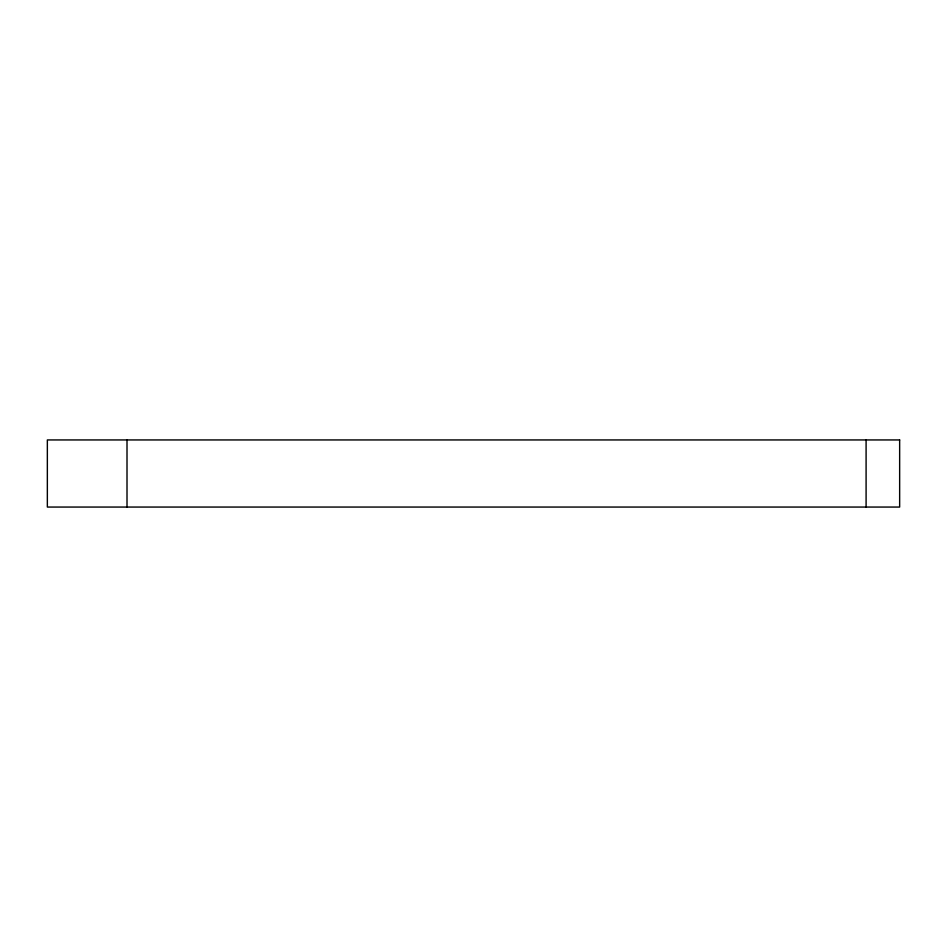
<?xml version="1.0" encoding="UTF-8"?>
<svg xmlns="http://www.w3.org/2000/svg" width="947" height="947" viewBox="0 0 947 947"><rect width="100%" height="100%" fill="white"/><g stroke="black" fill="none" stroke-linecap="round" stroke-linejoin="round"><path stroke-width="1.42" d="M866.091 439.941L866.091 507.059M127.005 439.941L127.005 507.059M899.65 439.941L47.35 439.941L47.35 507.059L899.65 507.059L899.65 439.941"/></g></svg>
